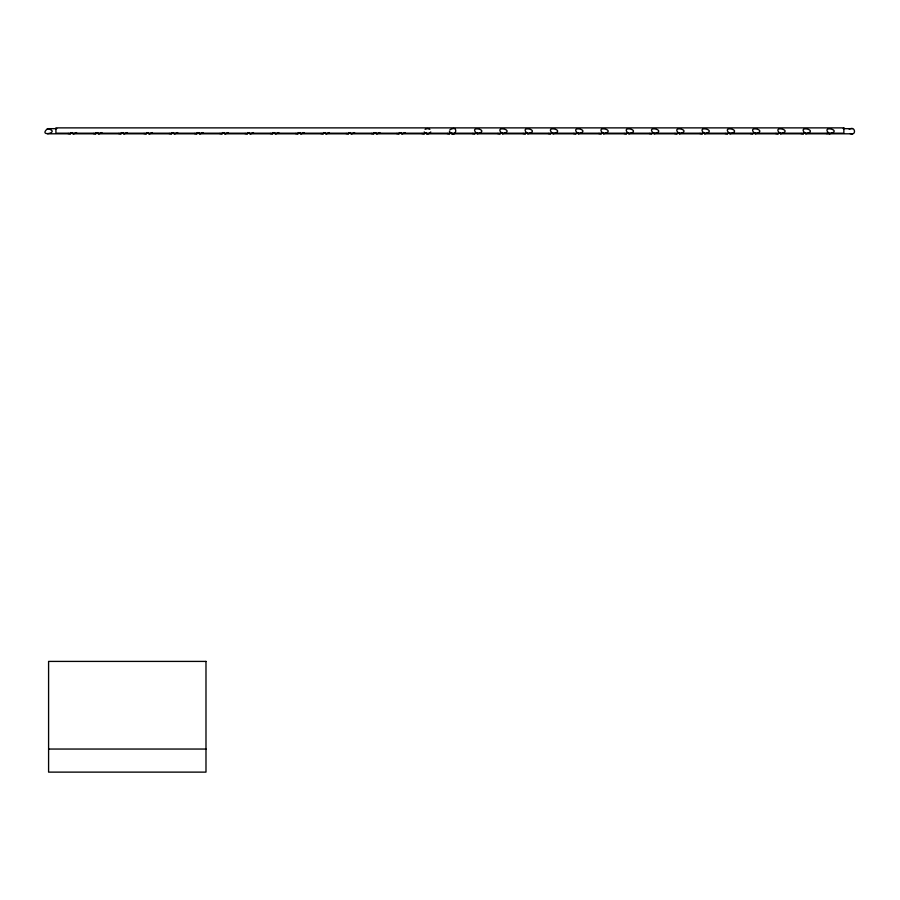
<?xml version="1.0" encoding="UTF-8"?>
<svg xmlns="http://www.w3.org/2000/svg" width="900" height="900" viewBox="0 0 900 900"><rect width="100%" height="100%" fill="white"/><g stroke="black" fill="none" stroke-linecap="round" stroke-linejoin="round"><path stroke-width="1.35" d="M430.751 131.918C429.683 134.528 425.272 134.528 424.215 131.918M72.54 132.559L70.481 133.796L67.916 133.526M76.59 132.559L73.654 133.886L70.729 132.559M97.819 132.559L95.76 133.796L93.184 133.526M101.869 132.559L98.933 133.886L95.996 132.559M123.086 132.559L121.028 133.796L118.462 133.526M127.136 132.559L124.2 133.886L121.275 132.559M148.365 132.559L146.306 133.796L143.73 133.526M152.415 132.559L149.479 133.886L146.542 132.559M173.632 132.559L171.574 133.796L169.009 133.526M177.683 132.559L174.746 133.886L171.821 132.559M198.911 132.559L196.852 133.796L194.276 133.526M202.961 132.559L200.025 133.886L197.089 132.559M224.179 132.559L222.12 133.796L219.555 133.526M228.229 132.559L225.292 133.886L222.368 132.559M249.458 132.559L247.399 133.796L244.822 133.526M253.496 132.559L250.571 133.886L247.635 132.559M274.725 132.559L272.666 133.796L270.101 133.526M278.775 132.559L275.839 133.886L272.914 132.559M300.004 132.559L297.945 133.796L295.369 133.526M304.043 132.559L301.118 133.886L298.181 132.559M325.271 132.559L323.213 133.796L320.647 133.526M329.321 132.559L326.385 133.886L323.46 132.559M350.539 132.559L348.491 133.796L345.915 133.526M354.589 132.559L351.664 133.886L348.728 132.559M375.817 132.559L373.759 133.796L371.194 133.526M379.868 132.559L376.931 133.886L374.006 132.559M401.085 132.559L399.037 133.796L396.461 133.526M405.135 132.559L402.21 133.886L399.274 132.559M426.364 132.559L424.305 133.796L421.74 133.526M449.82 129.892C460.114 123.728 454.95 140.749 449.37 131.22M451.631 132.559L449.584 133.796L447.007 133.526M476.91 132.559L474.851 133.796L472.286 133.526M502.178 132.559L500.13 133.796L497.554 133.526M527.456 132.559L525.398 133.796L522.832 133.526M552.724 132.559L550.676 133.796L548.1 133.526M578.002 132.559L575.944 133.796L573.379 133.526M603.27 132.559L601.222 133.796L598.646 133.526M628.549 132.559L626.49 133.796L623.925 133.526M653.816 132.559L651.769 133.796L649.192 133.526M679.095 132.559L677.036 133.796L674.471 133.526M704.363 132.559L702.315 133.796L699.739 133.526M729.641 132.559L727.582 133.796L725.018 133.526M754.909 132.559L752.861 133.796L750.285 133.526M780.188 132.559L778.129 133.796L775.564 133.526M805.455 132.559L803.408 133.796L800.831 133.526M425.093 129.341L427.478 128.565L429.874 129.341M849.217 129.341C855.202 125.201 856.957 136.271 849.926 133.526M47.509 128.655C37.282 137.745 61.954 132.199 47.509 128.655L56.79 128.655M826.11 133.526L829.496 133.526M843.21 128.655L852.491 128.655M47.509 133.796L70.481 133.796M72.788 133.796L95.76 133.796M98.055 133.796L121.028 133.796M123.334 133.796L146.306 133.796M148.601 133.796L171.574 133.796M173.88 133.796L196.852 133.796M199.148 133.796L222.12 133.796M224.415 133.796L247.399 133.796M249.694 133.796L272.666 133.796M274.961 133.796L297.945 133.796M300.24 133.796L323.213 133.796M325.507 133.796L348.491 133.796M350.786 133.796L373.759 133.796M376.054 133.796L399.037 133.796M401.332 133.796L424.305 133.796M426.6 133.796L449.584 133.796M451.879 133.796L474.851 133.796M477.146 133.796C491.591 130.252 466.931 124.706 477.146 133.796L500.13 133.796M502.425 133.796C516.859 130.252 492.199 124.706 502.425 133.796L525.398 133.796M527.692 133.796C542.137 130.252 517.477 124.706 527.692 133.796L550.676 133.796M552.971 133.796C567.405 130.252 542.745 124.706 552.971 133.796L575.944 133.796M578.239 133.796C592.684 130.252 568.024 124.706 578.239 133.796L601.222 133.796M603.518 133.796C617.951 130.252 593.291 124.706 603.518 133.796L626.49 133.796M628.785 133.796C643.23 130.252 618.559 124.706 628.785 133.796L651.769 133.796M654.064 133.796C668.498 130.252 643.837 124.706 654.064 133.796L677.036 133.796M679.331 133.796C693.776 130.252 669.105 124.706 679.331 133.796L702.315 133.796M704.61 133.796C719.044 130.252 694.384 124.706 704.61 133.796L727.582 133.796M729.877 133.796C744.322 130.252 719.651 124.706 729.877 133.796L752.861 133.796M755.156 133.796C769.59 130.252 744.93 124.706 755.156 133.796L778.129 133.796M780.424 133.796C794.869 130.252 770.197 124.706 780.424 133.796L803.408 133.796M805.702 133.796C820.136 130.252 795.476 124.706 805.702 133.796L828.675 133.796M829.519 133.796C843.952 130.252 819.293 124.706 829.519 133.796L852.491 133.796M48.589 749.048L205.987 749.048M843.863 127.879L55.913 127.879L55.913 133.2L843.863 133.2L843.863 127.879M205.987 661.41L48.589 661.41L48.589 772.121L205.987 772.121L205.987 661.41"/></g></svg>
